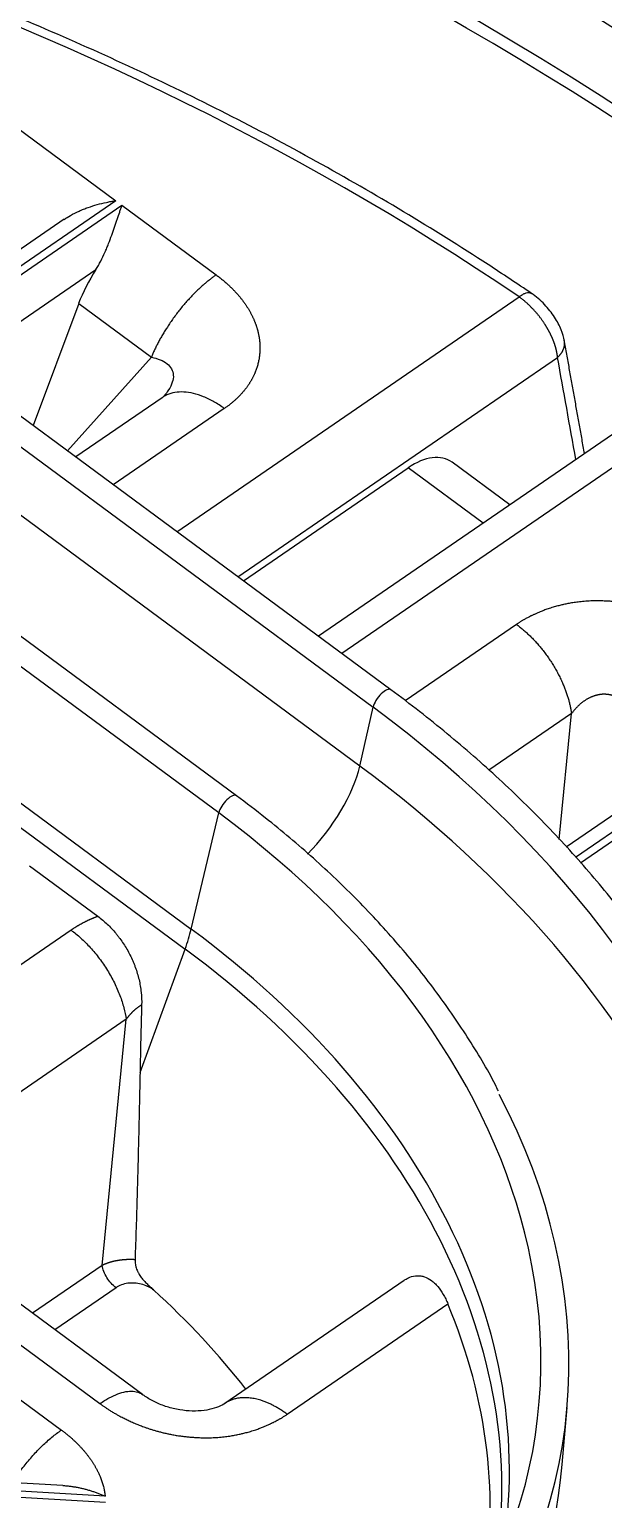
# Model space of a CAD drawing. Header units: millimetres. Extents: x -1286 to 291, y 5350 to 5880.
# Drawn here: x 159.1 to 179.6, y 5675.2 to 5727.5 of the extents above; entities that cross this region are included whole.
import ezdxf

# ---------------------------------------------------------------- set-up
doc = ezdxf.new("R2010")
doc.units = ezdxf.units.MM
doc.layers.add('粗实线层', color=7, linetype='Continuous', lineweight=35)

msp = doc.modelspace()

# ---------------------------------------------------------------- linework, layer by layer
at = {"layer": '粗实线层', "lineweight": 25}
for p, q in [((171.998, 5703.97), (139.65, 5727.865)), ((139.012, 5727.245), (171.361, 5703.35)), ((170.891, 5701.259), (138.542, 5725.154)), ((156.951, 5725.25), (162.212, 5721.364)), ((166.506, 5700.2), (134.158, 5724.095)), ((165.875, 5699.592), (133.526, 5723.486)), ((162.212, 5721.364), (155.079, 5716.467)), ((155.3, 5716.304), (162.433, 5721.201)), ((162.433, 5721.201), (165.783, 5718.727)), ((160.38, 5720.702), (154.661, 5716.776)), ((132.546, 5719.355), (164.895, 5695.46)), ((132.33, 5718.645), (164.679, 5694.75)), ((156.457, 5715.45), (161.505, 5718.915)), ((160.893, 5717.708), (159.277, 5713.367)), ((160.893, 5717.708), (163.477, 5715.799)), ((164.386, 5709.593), (176.552, 5717.945)), ((160.495, 5712.467), (163.477, 5715.799)), ((166.557, 5707.99), (177.922, 5715.792)), ((163.857, 5714.358), (160.787, 5712.251)), ((166.072, 5713.972), (162.125, 5711.263)), ((181.121, 5713.908), (169.419, 5705.875)), ((182.421, 5713.609), (170.255, 5705.258)), ((166.753, 5707.844), (172.608, 5711.863)), ((175.273, 5709.894), (172.608, 5711.863)), ((176.221, 5710.545), (174.169, 5712.061)), ((176.462, 5706.297), (172.501, 5703.577)), ((170.891, 5701.259), (171.361, 5703.35)), ((178.42, 5703.126), (175.484, 5701.11)), ((177.985, 5698.649), (178.42, 5703.126)), ((186.474, 5703.443), (178.564, 5698.013)), ((178.74, 5697.819), (186.695, 5703.28)), ((184.642, 5702.781), (178.23, 5698.38)), ((164.895, 5695.46), (165.875, 5699.592)), ((159.141, 5697.716), (161.577, 5695.917)), ((160.624, 5695.424), (152.528, 5689.867)), ((163.074, 5690.36), (164.679, 5694.75)), ((162.582, 5692.253), (154.485, 5686.696)), ((161.731, 5683.502), (162.582, 5692.253)), ((163.164, 5678.91), (154.333, 5685.434)), ((152.817, 5685.112), (161.648, 5678.588)), ((151.447, 5684.171), (160.278, 5677.648)), ((161.731, 5683.502), (159.252, 5681.8)), ((162.221, 5682.709), (160.044, 5681.215)), ((172.467, 5682.969), (166.095, 5678.595)), ((168.31, 5678.208), (174.025, 5682.131)), ((178.089, 5676.417), (178.263, 5678.451)), ((161.834, 5675.297), (135.409, 5676.804)), ((160.33, 5675.674), (136.781, 5677.018)), ((135.422, 5676.59), (161.847, 5675.083))]:
    msp.add_line(p, q, dxfattribs=at)
for centre, major_axis, ratio, start_param, end_param in [((118.501, 5677.009), (100.383, -17.515), 0.699163, 5.912318, 8.305403), ((118.501, 5677.009), (100.021, -17.452), 0.699163, 5.913241, 8.303431), ((118.443, 5676.673), (99.527, -17.366), 0.699163, 0.310401, 2.020246), ((118.042, 5674.379), (-99.358, 17.337), 0.699163, 4.051191, 4.909232), ((118.007, 5674.177), (-99.062, 17.285), 0.699163, 4.16008, 4.89734), ((123.545, 5677.375), (-82.27, 14.355), 0.699163, 4.139846, 5.588566), ((162.83, 5718.351), (-1.846, -2.635), 0.439955, 4.805035, 5.246591), ((172.626, 5709.452), (-1.439, -2.675), 0.531217, 3.065422, 3.942295), ((171.697, 5703.561), (-0.302, -0.408), 0.415765, 3.141421, 5.526982), ((141.995, 5683.191), (43.137, -7.527), 0.699163, 0.309707, 0.9502), ((118.501, 5677.009), (-100.383, 17.515), 0.699163, 6.161367, 8.554451), ((118.501, 5677.009), (100.021, -17.452), 0.699163, 3.021746, 5.411936), ((168.63, 5699.839), (2.03, 2.748), 0.415765, 4.372466, 5.526982), ((141.644, 5681.183), (-42.961, 7.496), 0.699163, 3.113923, 4.091792), ((166.207, 5699.795), (0.299, 0.405), 0.415765, 0.00025, 2.369153), ((141.996, 5683.2), (-35.076, 6.12), 0.699163, 3.422437, 4.091792), ((161.584, 5693.431), (2.986, 4.042), 0.415765, 5.327486, 5.510745), ((141.311, 5679.27), (34.644, -6.045), 0.699163, 0.003697, 0.9502), ((141.199, 5678.632), (34.49, -6.018), 0.699163, 0.004261, 0.9502), ((141.995, 5683.194), (-36.067, 6.293), 0.699163, 2.816698, 3.63447), ((141.996, 5683.2), (-35.076, 6.12), 0.699163, 2.654072, 3.422437), ((139.709, 5670.092), (-31.29, 5.46), 0.699163, 3.797334, 3.976038), ((141.068, 5677.878), (34.208, -5.969), 0.699163, 6.278898, 6.70115), ((141.644, 5681.183), (-36.242, 6.324), 0.699163, 2.520996, 3.202648)]:
    msp.add_ellipse(centre, major_axis=major_axis, ratio=ratio, start_param=start_param, end_param=end_param, dxfattribs=at)
for points, degree, knots in [([(217.811, 5683.071), (217.744, 5683.321), (217.401, 5684.557), (216.633, 5686.769), (215.49, 5689.701), (214.174, 5692.611), (212.702, 5695.494), (211.073, 5698.346), (209.29, 5701.162), (207.356, 5703.937), (205.274, 5706.667), (203.048, 5709.347), (200.681, 5711.973), (198.178, 5714.54), (195.543, 5717.044), (192.779, 5719.48), (189.892, 5721.846), (186.887, 5724.136), (183.768, 5726.348), (180.541, 5728.477), (177.21, 5730.519), (173.783, 5732.473), (170.263, 5734.333), (166.658, 5736.098), (162.972, 5737.764), (159.213, 5739.329), (155.386, 5740.79), (151.498, 5742.144), (147.555, 5743.39), (143.564, 5744.525), (139.532, 5745.548), (135.464, 5746.456), (131.368, 5747.249), (127.251, 5747.924), (123.119, 5748.481), (118.979, 5748.919), (114.838, 5749.238), (110.704, 5749.436), (106.582, 5749.513), (102.479, 5749.469), (98.403, 5749.305), (94.361, 5749.02), (90.428, 5748.622), (87.514, 5748.238), (85.932, 5747.999), (85.59, 5747.946)], 3, [0, 0, 0, 0, 0.00609, 0.030175, 0.054265, 0.07836, 0.10246, 0.126565, 0.150673, 0.174786, 0.198901, 0.223018, 0.247138, 0.271259, 0.295382, 0.319506, 0.34363, 0.367754, 0.391879, 0.416004, 0.440128, 0.464253, 0.488377, 0.512501, 0.536625, 0.560748, 0.584871, 0.608994, 0.633116, 0.657239, 0.681361, 0.705483, 0.729605, 0.753727, 0.777849, 0.801972, 0.826094, 0.850217, 0.87434, 0.898463, 0.922587, 0.946711, 0.970835, 0.993691, 1, 1, 1, 1]), ([(176.993, 5718.068), (176.483, 5718.414), (174.994, 5719.404), (172.462, 5720.986), (169.358, 5722.775), (166.162, 5724.471), (162.88, 5726.071), (159.519, 5727.572), (156.085, 5728.97), (152.586, 5730.263), (149.028, 5731.448), (145.419, 5732.523), (141.766, 5733.486), (138.076, 5734.335), (134.357, 5735.068), (130.616, 5735.684), (126.86, 5736.181), (123.097, 5736.559), (119.335, 5736.816), (115.581, 5736.952), (111.843, 5736.968), (108.128, 5736.862), (104.443, 5736.635), (100.796, 5736.288), (97.194, 5735.82), (93.645, 5735.234), (90.156, 5734.53), (86.733, 5733.709), (83.383, 5732.773), (80.114, 5731.723), (76.932, 5730.563), (73.842, 5729.294), (70.854, 5727.917), (68.283, 5726.604), (66.737, 5725.727), (66.125, 5725.367)], 3, [0, 0, 0, 0, 0.016383, 0.047441, 0.0785, 0.109558, 0.140616, 0.171672, 0.202727, 0.233782, 0.264835, 0.295888, 0.32694, 0.357992, 0.389044, 0.420096, 0.451148, 0.482201, 0.513254, 0.544308, 0.575363, 0.606419, 0.637476, 0.668535, 0.699596, 0.730658, 0.761721, 0.792786, 0.823852, 0.854919, 0.885986, 0.917053, 0.948119, 0.979183, 1, 1, 1, 1]), ([(160.379, 5720.701), (160.451, 5720.75), (160.524, 5720.796), (160.699, 5720.895), (160.802, 5720.947), (160.96, 5721.018), (161.013, 5721.04), (161.12, 5721.083), (161.174, 5721.104), (161.337, 5721.162), (161.446, 5721.196), (161.664, 5721.256), (161.774, 5721.283), (161.938, 5721.317), (162.02, 5721.333), (162.116, 5721.349), (162.158, 5721.356), (162.185, 5721.36), (162.199, 5721.362), (162.212, 5721.364)], 3, [0, 0, 0, 0, 0.130264, 0.130264, 0.304212, 0.304212, 0.391185, 0.391185, 0.478159, 0.478159, 0.652106, 0.652106, 0.826053, 0.826053, 0.913026, 0.956513, 0.978257, 0.978257, 1, 1, 1, 1]), ([(161.505, 5718.915), (161.521, 5718.94), (161.536, 5718.964), (161.566, 5719.014), (161.581, 5719.04), (161.625, 5719.116), (161.652, 5719.167), (161.732, 5719.32), (161.781, 5719.423), (161.838, 5719.553), (161.849, 5719.579), (161.872, 5719.631), (161.883, 5719.657), (161.915, 5719.735), (161.936, 5719.786), (161.996, 5719.938), (162.034, 5720.038), (162.105, 5720.234), (162.139, 5720.33), (162.18, 5720.448), (162.188, 5720.471), (162.204, 5720.518), (162.212, 5720.541), (162.235, 5720.611), (162.25, 5720.656), (162.295, 5720.79), (162.324, 5720.876), (162.366, 5721.001), (162.386, 5721.063), (162.41, 5721.132), (162.422, 5721.167), (162.427, 5721.181), (162.429, 5721.189), (162.43, 5721.191), (162.432, 5721.196), (162.432, 5721.198), (162.433, 5721.201)], 3, [0, 0, 0, 0, 0.03125, 0.03125, 0.0625, 0.0625, 0.125, 0.125, 0.25, 0.25, 0.28125, 0.28125, 0.3125, 0.3125, 0.375, 0.375, 0.5, 0.5, 0.625, 0.625, 0.65625, 0.65625, 0.6875, 0.6875, 0.75, 0.75, 0.875, 0.875, 0.9375, 0.96875, 0.984375, 0.992187, 0.992187, 0.996094, 0.996094, 1, 1, 1, 1]), ([(165.783, 5718.727), (166.146, 5718.458), (166.432, 5718.157), (166.711, 5717.863), (166.908, 5717.546), (167.101, 5717.234), (167.209, 5716.91), (167.316, 5716.59), (167.355, 5715.947), (167.217, 5715.323), (167.06, 5715.031), (166.901, 5714.735), (166.655, 5714.471), (166.405, 5714.201), (166.072, 5713.972)], 2, [0, 0, 0, 0.125, 0.125, 0.25, 0.25, 0.375, 0.375, 0.5, 0.625, 0.75, 0.75, 0.875, 0.875, 1, 1, 1]), ([(176.552, 5717.945), (176.589, 5717.973), (176.626, 5717.998), (176.696, 5718.039), (176.731, 5718.056), (176.795, 5718.082), (176.826, 5718.09), (176.883, 5718.098), (176.91, 5718.098), (176.956, 5718.088), (176.975, 5718.08), (176.993, 5718.068)], 3, [0, 0, 0, 0, 0.202804, 0.202804, 0.405607, 0.405607, 0.608411, 0.608411, 0.811214, 0.811214, 1, 1, 1, 1]), ([(177.922, 5715.792), (177.922, 5715.797), (177.921, 5715.808), (177.919, 5715.824), (177.917, 5715.841), (177.915, 5715.857), (177.913, 5715.873), (177.911, 5715.889), (177.908, 5715.906), (177.906, 5715.922), (177.903, 5715.938), (177.9, 5715.954), (177.897, 5715.97), (177.894, 5715.986), (177.891, 5716.002), (177.887, 5716.018), (177.884, 5716.034), (177.88, 5716.05), (177.876, 5716.066), (177.872, 5716.082), (177.868, 5716.098), (177.864, 5716.114), (177.86, 5716.129), (177.856, 5716.145), (177.851, 5716.161), (177.847, 5716.176), (177.842, 5716.192), (177.837, 5716.207), (177.833, 5716.222), (177.828, 5716.238), (177.823, 5716.253), (177.818, 5716.268), (177.813, 5716.283), (177.807, 5716.298), (177.802, 5716.313), (177.797, 5716.328), (177.791, 5716.342), (177.786, 5716.357), (177.78, 5716.371), (177.775, 5716.386), (177.769, 5716.4), (177.763, 5716.414), (177.758, 5716.429), (177.752, 5716.443), (177.746, 5716.457), (177.74, 5716.471), (177.734, 5716.484), (177.728, 5716.498), (177.722, 5716.512), (177.716, 5716.525), (177.71, 5716.539), (177.704, 5716.552), (177.698, 5716.565), (177.692, 5716.578), (177.685, 5716.591), (177.679, 5716.604), (177.673, 5716.617), (177.667, 5716.629), (177.66, 5716.642), (177.654, 5716.655), (177.648, 5716.667), (177.641, 5716.679), (177.635, 5716.691), (177.629, 5716.703), (177.622, 5716.715), (177.616, 5716.727), (177.61, 5716.739), (177.603, 5716.75), (177.597, 5716.762), (177.591, 5716.773), (177.585, 5716.784), (177.578, 5716.795), (177.572, 5716.806), (177.566, 5716.817), (177.559, 5716.828), (177.553, 5716.839), (177.547, 5716.849), (177.541, 5716.86), (177.534, 5716.87), (177.528, 5716.88), (177.522, 5716.89), (177.516, 5716.9), (177.51, 5716.91), (177.504, 5716.92), (177.498, 5716.93), (177.492, 5716.939), (177.479, 5716.959), (177.46, 5716.989), (177.433, 5717.029), (177.406, 5717.068), (177.379, 5717.107), (177.351, 5717.146), (177.323, 5717.184), (177.294, 5717.222), (177.266, 5717.259), (177.236, 5717.296), (177.207, 5717.332), (177.177, 5717.367), (177.147, 5717.402), (177.117, 5717.436), (177.086, 5717.47), (177.055, 5717.503), (177.024, 5717.536), (176.993, 5717.568), (176.962, 5717.599), (176.931, 5717.63), (176.899, 5717.659), (176.868, 5717.689), (176.836, 5717.717), (176.805, 5717.745), (176.773, 5717.773), (176.741, 5717.799), (176.71, 5717.825), (176.678, 5717.851), (176.647, 5717.875), (176.615, 5717.899), (176.584, 5717.922), (176.563, 5717.937), (176.552, 5717.945)], 3, [0, 0, 0, 0, 0.007762, 0.01548, 0.023154, 0.030783, 0.038368, 0.045908, 0.053403, 0.060854, 0.068261, 0.075623, 0.082941, 0.090214, 0.097443, 0.104627, 0.111767, 0.118863, 0.125913, 0.13292, 0.139882, 0.146799, 0.153672, 0.160501, 0.167285, 0.174025, 0.18072, 0.18737, 0.193977, 0.200538, 0.207056, 0.213528, 0.219957, 0.226341, 0.23268, 0.238975, 0.245225, 0.251431, 0.257593, 0.26371, 0.269782, 0.275811, 0.281794, 0.287733, 0.293628, 0.299478, 0.305284, 0.311045, 0.316762, 0.322435, 0.328063, 0.333646, 0.339185, 0.344679, 0.350129, 0.355535, 0.360896, 0.366213, 0.371485, 0.376713, 0.381896, 0.387035, 0.392129, 0.397179, 0.402184, 0.407145, 0.412062, 0.416934, 0.421762, 0.426545, 0.431283, 0.435977, 0.440627, 0.445233, 0.449793, 0.45431, 0.458782, 0.463209, 0.467592, 0.471931, 0.476225, 0.480474, 0.484679, 0.48884, 0.492956, 0.497028, 0.501056, 0.518338, 0.535541, 0.552665, 0.569709, 0.586674, 0.603559, 0.620366, 0.637092, 0.65374, 0.670308, 0.686797, 0.703207, 0.719537, 0.735789, 0.751961, 0.768055, 0.784069, 0.800005, 0.815861, 0.831639, 0.847338, 0.862958, 0.878499, 0.893962, 0.909346, 0.924651, 0.939878, 0.955026, 0.970096, 0.985087, 1, 1, 1, 1]), ([(178.168, 5716.369), (178.144, 5716.505), (178.062, 5716.788), (177.825, 5717.238), (177.456, 5717.703), (177.159, 5717.955), (176.988, 5718.071)], 3, [0, 0, 0, 0, 0.215855, 0.452593, 0.712798, 1, 1, 1, 1]), ([(163.477, 5715.799), (163.592, 5715.776), (163.697, 5715.745), (163.885, 5715.668), (163.967, 5715.621), (164.103, 5715.513), (164.157, 5715.451), (164.232, 5715.314), (164.254, 5715.239), (164.264, 5715.078), (164.252, 5714.993), (164.195, 5714.817), (164.151, 5714.726), (164.06, 5714.586), (164.025, 5714.537), (163.986, 5714.488)], 3, [0, 0, 0, 0, 0.153119, 0.153119, 0.306238, 0.306238, 0.459357, 0.459357, 0.612475, 0.612475, 0.765594, 0.765594, 0.918713, 0.918713, 1, 1, 1, 1]), ([(166.072, 5713.972), (165.951, 5714.062), (165.828, 5714.142), (165.581, 5714.284), (165.458, 5714.344), (165.214, 5714.444), (165.094, 5714.483), (164.858, 5714.538), (164.743, 5714.555), (164.522, 5714.565), (164.415, 5714.559), (164.213, 5714.524), (164.117, 5714.495), (163.987, 5714.436), (163.947, 5714.415), (163.908, 5714.392)], 3, [0, 0, 0, 0, 0.154685, 0.154685, 0.30937, 0.30937, 0.464055, 0.464055, 0.61874, 0.61874, 0.773425, 0.773425, 0.92811, 0.92811, 1, 1, 1, 1]), ([(183.124, 5705.917), (183.115, 5705.924), (183.095, 5705.938), (183.065, 5705.96), (183.032, 5705.984), (182.997, 5706.009), (182.959, 5706.035), (182.919, 5706.062), (182.876, 5706.091), (182.831, 5706.121), (182.783, 5706.151), (182.71, 5706.196), (182.618, 5706.251), (182.512, 5706.312), (182.42, 5706.362), (182.34, 5706.404), (182.266, 5706.441), (182.194, 5706.477), (182.121, 5706.513), (182.046, 5706.548), (181.969, 5706.582), (181.891, 5706.616), (181.812, 5706.649), (181.731, 5706.682), (181.649, 5706.714), (181.565, 5706.745), (181.471, 5706.778), (181.366, 5706.813), (181.249, 5706.85), (181.129, 5706.886), (181.005, 5706.92), (180.878, 5706.953), (180.747, 5706.983), (180.605, 5707.013), (180.453, 5707.041), (180.297, 5707.065), (180.146, 5707.085), (180, 5707.101), (179.861, 5707.113), (179.747, 5707.12), (179.654, 5707.125), (179.577, 5707.128), (179.494, 5707.131), (179.405, 5707.133), (179.309, 5707.134), (179.207, 5707.133), (179.099, 5707.129), (178.986, 5707.124), (178.836, 5707.113), (178.66, 5707.095), (178.468, 5707.067), (178.296, 5707.036), (178.145, 5707.004), (178.025, 5706.975), (177.929, 5706.951), (177.848, 5706.93), (177.763, 5706.905), (177.674, 5706.878), (177.564, 5706.842), (177.441, 5706.798), (177.314, 5706.748), (177.217, 5706.707), (177.147, 5706.676), (177.101, 5706.655), (177.06, 5706.636), (177.026, 5706.62), (176.993, 5706.603), (176.95, 5706.583), (176.889, 5706.552), (176.831, 5706.521), (176.781, 5706.494), (176.746, 5706.474), (176.709, 5706.453), (176.671, 5706.431), (176.632, 5706.407), (176.591, 5706.382), (176.549, 5706.355), (176.506, 5706.327), (176.477, 5706.307), (176.462, 5706.297)], 3, [0, 0, 0, 0, 0.005135, 0.010651, 0.016547, 0.022825, 0.029484, 0.036526, 0.043951, 0.051759, 0.059952, 0.068529, 0.088308, 0.10555, 0.120248, 0.1324, 0.143498, 0.154703, 0.166018, 0.177441, 0.188976, 0.200623, 0.212383, 0.224256, 0.236242, 0.24834, 0.260547, 0.276693, 0.293196, 0.310057, 0.327276, 0.344856, 0.362799, 0.381103, 0.403086, 0.424251, 0.444591, 0.464105, 0.482791, 0.500651, 0.51011, 0.520439, 0.531641, 0.543714, 0.55666, 0.570477, 0.585165, 0.60072, 0.61714, 0.646967, 0.674194, 0.698828, 0.720872, 0.740333, 0.751799, 0.763989, 0.7769, 0.79053, 0.804879, 0.828211, 0.848946, 0.867093, 0.876072, 0.884007, 0.890898, 0.896748, 0.901556, 0.908321, 0.91894, 0.933404, 0.939472, 0.945875, 0.95261, 0.959679, 0.96708, 0.974813, 0.982878, 0.991274, 1, 1, 1, 1]), ([(182.637, 5692.474), (182.391, 5692.907), (181.753, 5693.962), (180.59, 5695.605), (179.155, 5697.397), (177.576, 5699.134), (175.863, 5700.809), (174.008, 5702.429), (172.687, 5703.461), (171.998, 5703.97)], 3, [0, 0, 0, 0, 0.102043, 0.251098, 0.40022, 0.549395, 0.698608, 0.847846, 1, 1, 1, 1]), ([(180.819, 5702.989), (180.814, 5702.996), (180.805, 5703.01), (180.792, 5703.031), (180.778, 5703.051), (180.764, 5703.071), (180.75, 5703.091), (180.736, 5703.11), (180.722, 5703.129), (180.708, 5703.148), (180.693, 5703.167), (180.679, 5703.185), (180.664, 5703.204), (180.65, 5703.221), (180.635, 5703.239), (180.62, 5703.256), (180.606, 5703.274), (180.591, 5703.29), (180.576, 5703.307), (180.56, 5703.323), (180.545, 5703.339), (180.53, 5703.355), (180.515, 5703.371), (180.499, 5703.386), (180.484, 5703.401), (180.468, 5703.415), (180.453, 5703.43), (180.437, 5703.444), (180.422, 5703.458), (180.406, 5703.472), (180.39, 5703.485), (180.374, 5703.498), (180.358, 5703.511), (180.342, 5703.523), (180.326, 5703.536), (180.31, 5703.548), (180.294, 5703.56), (180.278, 5703.571), (180.262, 5703.582), (180.245, 5703.593), (180.229, 5703.604), (180.213, 5703.614), (180.197, 5703.624), (180.18, 5703.634), (180.164, 5703.644), (180.147, 5703.653), (180.131, 5703.662), (180.115, 5703.671), (180.098, 5703.68), (180.082, 5703.688), (180.065, 5703.696), (180.048, 5703.704), (180.032, 5703.711), (180.015, 5703.718), (179.999, 5703.725), (179.982, 5703.732), (179.966, 5703.738), (179.949, 5703.744), (179.932, 5703.75), (179.916, 5703.756), (179.899, 5703.761), (179.883, 5703.766), (179.866, 5703.771), (179.849, 5703.776), (179.833, 5703.78), (179.816, 5703.784), (179.799, 5703.788), (179.783, 5703.791), (179.766, 5703.794), (179.75, 5703.797), (179.733, 5703.8), (179.717, 5703.802), (179.7, 5703.804), (179.684, 5703.806), (179.667, 5703.808), (179.651, 5703.809), (179.629, 5703.811), (179.603, 5703.812), (179.572, 5703.812), (179.541, 5703.811), (179.51, 5703.81), (179.479, 5703.807), (179.447, 5703.804), (179.416, 5703.8), (179.384, 5703.795), (179.353, 5703.788), (179.321, 5703.781), (179.29, 5703.773), (179.258, 5703.764), (179.227, 5703.754), (179.195, 5703.744), (179.164, 5703.732), (179.132, 5703.719), (179.101, 5703.705), (179.069, 5703.691), (179.038, 5703.675), (179.007, 5703.659), (178.976, 5703.641), (178.945, 5703.623), (178.914, 5703.603), (178.883, 5703.583), (178.852, 5703.561), (178.822, 5703.539), (178.792, 5703.516), (178.762, 5703.492), (178.732, 5703.466), (178.702, 5703.44), (178.673, 5703.413), (178.643, 5703.385), (178.614, 5703.356), (178.586, 5703.326), (178.557, 5703.295), (178.529, 5703.263), (178.501, 5703.23), (178.474, 5703.197), (178.447, 5703.162), (178.429, 5703.138), (178.42, 5703.126)], 3, [0, 0, 0, 0, 0.008389, 0.016721, 0.024996, 0.033214, 0.041375, 0.04948, 0.05753, 0.065524, 0.073462, 0.081346, 0.089175, 0.09695, 0.104671, 0.112339, 0.119954, 0.127517, 0.135027, 0.142485, 0.149892, 0.157247, 0.164553, 0.171808, 0.179014, 0.18617, 0.193278, 0.200337, 0.207349, 0.214313, 0.221231, 0.228103, 0.234928, 0.241709, 0.248445, 0.255138, 0.261786, 0.268392, 0.274956, 0.281478, 0.287959, 0.2944, 0.300801, 0.307163, 0.313486, 0.319772, 0.326021, 0.332233, 0.33841, 0.344552, 0.35066, 0.356735, 0.362777, 0.368787, 0.374766, 0.380715, 0.386635, 0.392526, 0.39839, 0.404226, 0.410037, 0.415823, 0.421584, 0.427322, 0.433038, 0.438732, 0.444406, 0.450061, 0.455696, 0.461314, 0.466916, 0.472502, 0.478073, 0.48363, 0.489175, 0.494708, 0.50023, 0.510587, 0.520984, 0.531428, 0.541926, 0.552484, 0.563109, 0.573806, 0.584582, 0.595443, 0.606395, 0.617442, 0.628592, 0.639849, 0.651219, 0.662706, 0.674316, 0.686053, 0.697921, 0.709927, 0.722073, 0.734364, 0.746804, 0.759397, 0.772146, 0.785055, 0.798128, 0.811369, 0.824779, 0.838363, 0.852123, 0.866062, 0.880183, 0.894489, 0.908982, 0.923664, 0.938538, 0.953607, 0.968872, 0.984336, 1, 1, 1, 1]), ([(175.819, 5689.705), (175.784, 5689.778), (175.468, 5690.43), (174.728, 5691.634), (173.585, 5693.303), (172.28, 5694.922), (170.838, 5696.487), (169.261, 5697.99), (167.799, 5699.221), (166.857, 5699.942), (166.506, 5700.2)], 3, [0, 0, 0, 0, 0.01872, 0.167749, 0.316896, 0.466138, 0.615452, 0.764817, 0.914215, 1, 1, 1, 1]), ([(161.577, 5695.917), (161.567, 5695.913), (161.548, 5695.906), (161.52, 5695.895), (161.491, 5695.883), (161.463, 5695.872), (161.434, 5695.86), (161.406, 5695.849), (161.378, 5695.837), (161.35, 5695.825), (161.322, 5695.812), (161.293, 5695.8), (161.266, 5695.787), (161.238, 5695.774), (161.21, 5695.761), (161.182, 5695.748), (161.154, 5695.734), (161.127, 5695.72), (161.099, 5695.707), (161.072, 5695.692), (161.045, 5695.678), (161.018, 5695.664), (160.991, 5695.649), (160.964, 5695.634), (160.937, 5695.619), (160.91, 5695.604), (160.883, 5695.589), (160.857, 5695.573), (160.83, 5695.557), (160.804, 5695.541), (160.778, 5695.525), (160.752, 5695.509), (160.726, 5695.492), (160.7, 5695.475), (160.675, 5695.459), (160.649, 5695.441), (160.632, 5695.43), (160.624, 5695.424)], 3, [0, 0, 0, 0, 0.027278, 0.054635, 0.08207, 0.109582, 0.137173, 0.164842, 0.192588, 0.220412, 0.248313, 0.276291, 0.304345, 0.332477, 0.360684, 0.388967, 0.417325, 0.445758, 0.474265, 0.502846, 0.5315, 0.560227, 0.589027, 0.617901, 0.646849, 0.675871, 0.704967, 0.734137, 0.763381, 0.7927, 0.822092, 0.851559, 0.8811, 0.910715, 0.940403, 0.970165, 1, 1, 1, 1]), ([(161.577, 5695.917), (161.692, 5695.831), (161.803, 5695.738), (162.015, 5695.537), (162.117, 5695.428), (162.238, 5695.283), (162.262, 5695.253), (162.309, 5695.193), (162.332, 5695.162), (162.401, 5695.069), (162.445, 5695.006), (162.571, 5694.813), (162.648, 5694.679), (162.753, 5694.471), (162.786, 5694.4), (162.833, 5694.292), (162.848, 5694.256), (162.877, 5694.183), (162.892, 5694.146), (162.959, 5693.962), (163.003, 5693.814), (163.056, 5693.59), (163.071, 5693.515), (163.09, 5693.402), (163.096, 5693.364), (163.107, 5693.288), (163.111, 5693.25), (163.131, 5693.061), (163.137, 5692.911), (163.133, 5692.764)], 3, [0, 0, 0, 0, 0.125, 0.125, 0.25, 0.25, 0.28125, 0.28125, 0.3125, 0.3125, 0.375, 0.375, 0.5, 0.5, 0.5625, 0.5625, 0.59375, 0.59375, 0.625, 0.625, 0.75, 0.75, 0.8125, 0.8125, 0.84375, 0.84375, 0.875, 0.875, 1, 1, 1, 1]), ([(160.624, 5695.424), (160.737, 5695.34), (160.853, 5695.246), (161.081, 5695.039), (161.195, 5694.926), (161.417, 5694.683), (161.524, 5694.553), (161.729, 5694.282), (161.826, 5694.14), (162.006, 5693.848), (162.089, 5693.699), (162.237, 5693.399), (162.302, 5693.249), (162.414, 5692.952), (162.461, 5692.805), (162.535, 5692.522), (162.563, 5692.384), (162.582, 5692.253)], 3, [0, 0, 0, 0, 0.125, 0.125, 0.25, 0.25, 0.375, 0.375, 0.5, 0.5, 0.625, 0.625, 0.75, 0.75, 0.875, 0.875, 1, 1, 1, 1]), ([(163.133, 5692.764), (163.127, 5692.76), (163.116, 5692.754), (163.099, 5692.744), (163.083, 5692.734), (163.066, 5692.723), (163.05, 5692.712), (163.034, 5692.701), (163.017, 5692.69), (163.001, 5692.678), (162.984, 5692.666), (162.968, 5692.654), (162.952, 5692.642), (162.936, 5692.629), (162.92, 5692.616), (162.904, 5692.602), (162.888, 5692.588), (162.872, 5692.575), (162.856, 5692.56), (162.84, 5692.546), (162.824, 5692.531), (162.808, 5692.516), (162.793, 5692.5), (162.777, 5692.484), (162.762, 5692.468), (162.746, 5692.452), (162.731, 5692.436), (162.715, 5692.419), (162.7, 5692.401), (162.685, 5692.384), (162.67, 5692.366), (162.655, 5692.348), (162.64, 5692.33), (162.625, 5692.311), (162.611, 5692.292), (162.596, 5692.273), (162.586, 5692.26), (162.582, 5692.253)], 3, [0, 0, 0, 0, 0.025102, 0.050385, 0.075852, 0.101505, 0.127346, 0.153377, 0.179602, 0.206021, 0.232638, 0.259454, 0.286472, 0.313693, 0.34112, 0.368754, 0.396597, 0.424652, 0.452919, 0.481402, 0.510101, 0.539018, 0.568155, 0.597513, 0.627095, 0.656901, 0.686933, 0.717193, 0.747681, 0.778401, 0.809352, 0.840536, 0.871955, 0.903609, 0.935501, 0.967631, 1, 1, 1, 1]), ([(162.897, 5683.704), (162.89, 5683.704), (162.875, 5683.705), (162.854, 5683.706), (162.833, 5683.707), (162.812, 5683.707), (162.791, 5683.708), (162.769, 5683.708), (162.748, 5683.708), (162.727, 5683.709), (162.705, 5683.708), (162.684, 5683.708), (162.663, 5683.708), (162.641, 5683.707), (162.62, 5683.707), (162.599, 5683.706), (162.577, 5683.705), (162.556, 5683.704), (162.535, 5683.702), (162.513, 5683.701), (162.492, 5683.699), (162.471, 5683.698), (162.45, 5683.696), (162.428, 5683.693), (162.407, 5683.691), (162.386, 5683.689), (162.365, 5683.686), (162.344, 5683.683), (162.324, 5683.68), (162.303, 5683.677), (162.282, 5683.674), (162.261, 5683.67), (162.241, 5683.666), (162.22, 5683.663), (162.2, 5683.659), (162.18, 5683.654), (162.159, 5683.65), (162.139, 5683.645), (162.119, 5683.641), (162.099, 5683.636), (162.079, 5683.631), (162.06, 5683.625), (162.04, 5683.62), (162.021, 5683.614), (162.001, 5683.609), (161.982, 5683.603), (161.963, 5683.597), (161.944, 5683.59), (161.926, 5683.584), (161.907, 5683.577), (161.889, 5683.57), (161.871, 5683.563), (161.852, 5683.556), (161.835, 5683.549), (161.817, 5683.541), (161.799, 5683.534), (161.782, 5683.526), (161.765, 5683.518), (161.748, 5683.51), (161.737, 5683.504), (161.731, 5683.502)], 3, [0, 0, 0, 0, 0.016025, 0.032095, 0.048211, 0.064374, 0.080582, 0.096835, 0.113134, 0.129478, 0.145867, 0.162301, 0.17878, 0.195302, 0.211869, 0.228479, 0.245132, 0.261829, 0.278567, 0.295348, 0.31217, 0.329034, 0.345938, 0.362882, 0.379867, 0.396892, 0.413958, 0.431065, 0.448214, 0.465405, 0.482638, 0.499913, 0.51723, 0.534589, 0.55199, 0.569433, 0.586918, 0.604445, 0.622014, 0.639623, 0.657274, 0.674965, 0.692695, 0.710466, 0.728275, 0.746123, 0.764009, 0.781933, 0.799896, 0.817897, 0.835936, 0.854014, 0.872131, 0.890286, 0.908478, 0.926709, 0.944977, 0.963282, 0.981623, 1, 1, 1, 1]), ([(162.897, 5683.704), (162.895, 5683.649), (162.899, 5683.593), (162.911, 5683.523), (162.914, 5683.509), (162.921, 5683.481), (162.924, 5683.467), (162.936, 5683.425), (162.945, 5683.398), (162.965, 5683.344), (162.976, 5683.317), (162.994, 5683.278), (163.001, 5683.266), (163.014, 5683.24), (163.02, 5683.228), (163.055, 5683.167), (163.085, 5683.121), (163.134, 5683.055), (163.151, 5683.034), (163.185, 5682.992), (163.202, 5682.972), (163.255, 5682.914), (163.292, 5682.877), (163.365, 5682.805), (163.402, 5682.77), (163.477, 5682.702), (163.514, 5682.668), (163.551, 5682.634)], 3, [0, 0, 0, 0, 0.125, 0.125, 0.15625, 0.15625, 0.1875, 0.1875, 0.25, 0.25, 0.3125, 0.3125, 0.34375, 0.34375, 0.375, 0.375, 0.5, 0.5, 0.5625, 0.5625, 0.625, 0.625, 0.75, 0.75, 0.875, 0.875, 1, 1, 1, 1]), ([(162.221, 5682.709), (162.16, 5682.754), (162.101, 5682.808), (161.991, 5682.929), (161.941, 5682.996), (161.854, 5683.137), (161.817, 5683.211), (161.761, 5683.358), (161.741, 5683.432), (161.731, 5683.502)], 3, [0, 0, 0, 0, 0.25, 0.25, 0.5, 0.5, 0.75, 0.75, 1, 1, 1, 1]), ([(172.479, 5682.977), (172.498, 5682.99), (172.518, 5683.003), (172.559, 5683.027), (172.581, 5683.039), (172.613, 5683.055), (172.624, 5683.061), (172.646, 5683.07), (172.657, 5683.075), (172.756, 5683.114), (172.844, 5683.133), (172.975, 5683.137), (173.018, 5683.134), (173.084, 5683.124), (173.105, 5683.12), (173.149, 5683.109), (173.17, 5683.103), (173.276, 5683.067), (173.357, 5683.023), (173.456, 5682.951), (173.475, 5682.936), (173.514, 5682.903), (173.533, 5682.886), (173.589, 5682.833), (173.625, 5682.794), (173.731, 5682.67), (173.796, 5682.577), (173.872, 5682.446), (173.887, 5682.42), (173.916, 5682.365), (173.931, 5682.337), (173.973, 5682.252), (173.999, 5682.192), (174.025, 5682.131)], 3, [0, 0, 0, 0, 0.034085, 0.034085, 0.071236, 0.071236, 0.089811, 0.089811, 0.108387, 0.108387, 0.256989, 0.256989, 0.33129, 0.33129, 0.368441, 0.368441, 0.405591, 0.405591, 0.554193, 0.554193, 0.591344, 0.591344, 0.628494, 0.628494, 0.702796, 0.702796, 0.851398, 0.851398, 0.888548, 0.888548, 0.925699, 0.925699, 1, 1, 1, 1]), ([(161.648, 5678.588), (161.76, 5678.665), (161.869, 5678.732), (162.083, 5678.847), (162.187, 5678.895), (162.387, 5678.969), (162.482, 5678.996), (162.663, 5679.028), (162.748, 5679.033), (162.906, 5679.021), (162.978, 5679.005), (163.092, 5678.958), (163.135, 5678.932), (163.175, 5678.901)], 3, [0, 0, 0, 0, 0.174497, 0.174497, 0.348995, 0.348995, 0.523492, 0.523492, 0.697989, 0.697989, 0.872486, 0.872486, 1, 1, 1, 1]), ([(166.16, 5678.638), (166.099, 5678.589), (165.948, 5678.502), (165.643, 5678.391), (165.263, 5678.324), (164.827, 5678.316), (164.366, 5678.376), (163.918, 5678.501), (163.51, 5678.681), (163.284, 5678.821), (163.18, 5678.898)], 3, [0, 0, 0, 0, 0.13048, 0.256684, 0.37906, 0.499121, 0.619323, 0.742097, 0.868879, 1, 1, 1, 1]), ([(161.648, 5678.588), (161.658, 5678.582), (161.677, 5678.567), (161.708, 5678.545), (161.74, 5678.521), (161.776, 5678.497), (161.813, 5678.47), (161.854, 5678.443), (161.896, 5678.414), (161.942, 5678.385), (161.99, 5678.354), (162.062, 5678.309), (162.154, 5678.254), (162.261, 5678.194), (162.353, 5678.144), (162.433, 5678.102), (162.506, 5678.064), (162.578, 5678.028), (162.652, 5677.993), (162.727, 5677.958), (162.803, 5677.923), (162.881, 5677.889), (162.961, 5677.856), (163.041, 5677.823), (163.124, 5677.792), (163.207, 5677.761), (163.301, 5677.727), (163.406, 5677.692), (163.523, 5677.655), (163.643, 5677.619), (163.767, 5677.585), (163.895, 5677.553), (164.026, 5677.522), (164.168, 5677.492), (164.319, 5677.465), (164.476, 5677.44), (164.627, 5677.42), (164.772, 5677.405), (164.911, 5677.393), (165.025, 5677.385), (165.119, 5677.38), (165.195, 5677.377), (165.278, 5677.374), (165.368, 5677.372), (165.464, 5677.372), (165.565, 5677.373), (165.673, 5677.376), (165.787, 5677.381), (165.937, 5677.392), (166.112, 5677.411), (166.305, 5677.439), (166.477, 5677.47), (166.628, 5677.502), (166.747, 5677.53), (166.844, 5677.554), (166.925, 5677.576), (167.01, 5677.6), (167.099, 5677.627), (167.209, 5677.663), (167.331, 5677.707), (167.459, 5677.758), (167.555, 5677.798), (167.625, 5677.829), (167.672, 5677.85), (167.712, 5677.869), (167.746, 5677.886), (167.78, 5677.902), (167.823, 5677.923), (167.883, 5677.953), (167.942, 5677.984), (167.991, 5678.012), (168.027, 5678.031), (168.063, 5678.052), (168.101, 5678.075), (168.141, 5678.098), (168.182, 5678.124), (168.224, 5678.15), (168.267, 5678.179), (168.296, 5678.198), (168.31, 5678.208)], 3, [0, 0, 0, 0, 0.005135, 0.010651, 0.016547, 0.022825, 0.029484, 0.036526, 0.043951, 0.051759, 0.059952, 0.068529, 0.088308, 0.10555, 0.120248, 0.1324, 0.143498, 0.154703, 0.166018, 0.177441, 0.188976, 0.200623, 0.212383, 0.224256, 0.236242, 0.24834, 0.260547, 0.276693, 0.293196, 0.310057, 0.327276, 0.344856, 0.362799, 0.381103, 0.403086, 0.424251, 0.444591, 0.464105, 0.482791, 0.500651, 0.51011, 0.520439, 0.531641, 0.543714, 0.55666, 0.570477, 0.585165, 0.60072, 0.61714, 0.646967, 0.674194, 0.698828, 0.720872, 0.740333, 0.751799, 0.763989, 0.7769, 0.79053, 0.804879, 0.828211, 0.848946, 0.867093, 0.876072, 0.884007, 0.890898, 0.896748, 0.901556, 0.908321, 0.91894, 0.933404, 0.939472, 0.945875, 0.95261, 0.959679, 0.96708, 0.974813, 0.982878, 0.991274, 1, 1, 1, 1]), ([(158.533, 5675.78), (158.572, 5675.841), (158.613, 5675.902), (158.749, 5676.1), (158.847, 5676.234), (159.053, 5676.495), (159.159, 5676.621), (159.377, 5676.863), (159.488, 5676.979), (159.713, 5677.196), (159.827, 5677.298), (160.054, 5677.486), (160.167, 5677.571), (160.278, 5677.648)], 3, [0, 0, 0, 0, 0.081452, 0.081452, 0.265162, 0.265162, 0.448871, 0.448871, 0.632581, 0.632581, 0.81629, 0.81629, 1, 1, 1, 1]), ([(160.278, 5677.648), (160.621, 5677.395), (160.897, 5677.11), (161.169, 5676.83), (161.368, 5676.529), (161.565, 5676.229), (161.801, 5675.608), (161.834, 5675.297)], 2, [0, 0, 0, 0.25, 0.25, 0.5, 0.5, 0.75, 1, 1, 1]), ([(160.329, 5675.674), (160.339, 5675.674), (160.371, 5675.672), (160.424, 5675.668), (160.488, 5675.662), (160.552, 5675.655), (160.616, 5675.647), (160.68, 5675.638), (160.743, 5675.628), (160.807, 5675.617), (160.87, 5675.605), (160.933, 5675.592), (160.996, 5675.579), (161.058, 5675.564), (161.12, 5675.548), (161.182, 5675.531), (161.243, 5675.514), (161.304, 5675.495), (161.365, 5675.476), (161.425, 5675.456), (161.485, 5675.435), (161.544, 5675.414), (161.603, 5675.392), (161.662, 5675.369), (161.72, 5675.345), (161.777, 5675.321), (161.815, 5675.305), (161.834, 5675.297)], 3, [0, 0, 0, 0, 0.019683, 0.061907, 0.104058, 0.146129, 0.188115, 0.23001, 0.271809, 0.313507, 0.355096, 0.396572, 0.437927, 0.479155, 0.520248, 0.561199, 0.601999, 0.642642, 0.68312, 0.723424, 0.763546, 0.803477, 0.843211, 0.882738, 0.922051, 0.961141, 1, 1, 1, 1])]:
    msp.add_open_spline(points, degree=degree, knots=knots, dxfattribs=at)
for points, weights in [([(165.783, 5718.727), (164.83, 5718.072), (163.952, 5716.959), (163.477, 5715.799)], [1.10246777921, 0.965845437987, 0.965844073611, 1.10246368608]), ([(177.922, 5715.792), (178.111, 5715.962), (178.204, 5716.17), (178.166, 5716.382)], [1.17276317883, 1.04851369609, 0.991283415872, 1.00107233819]), ([(176.462, 5706.297), (177.502, 5705.529), (178.247, 5704.323), (178.42, 5703.126)], [1.10247002689, 0.965844889658, 0.965843324386, 1.10246533108]), ([(166.151, 5678.631), (166.132, 5678.62), (166.114, 5678.608), (166.096, 5678.595)], [1.03676024524, 1.03910779251, 1.04156777739, 1.04414019986]), ([(168.31, 5678.208), (167.502, 5678.805), (166.716, 5678.969), (166.151, 5678.631)], [1.10247002689, 0.993240366874, 0.971337110899, 1.03676025897])]:
    msp.add_rational_spline(points, weights, degree=3, dxfattribs=at)
for points, degree in [([(178.882, 5712.372), (178.161, 5716.408)], 1), ([(178.572, 5712.159), (178.355, 5713.377), (178.139, 5714.588), (177.922, 5715.792)], 3), ([(163.983, 5714.486), (163.902, 5714.387)], 1), ([(163.986, 5714.488), (163.961, 5714.457), (163.935, 5714.427), (163.908, 5714.397)], 3), ([(163.908, 5714.392), (163.891, 5714.381), (163.874, 5714.37), (163.858, 5714.359)], 3), ([(163.133, 5692.764), (163.121, 5692.359), (163.1, 5691.554), (163.082, 5690.757), (163.074, 5690.36)], 3), ([(163.074, 5690.36), (163.06, 5689.644), (163.029, 5688.196), (162.973, 5685.977), (162.925, 5684.466), (162.897, 5683.704)], 3), ([(163.551, 5682.634), (163.486, 5682.682), (163.349, 5682.763), (163.116, 5682.845), (162.873, 5682.881), (162.633, 5682.872), (162.408, 5682.815), (162.28, 5682.749), (162.221, 5682.709)], 3)]:
    msp.add_open_spline(points, degree=degree, dxfattribs=at)

doc.saveas('drawing.dxf')
